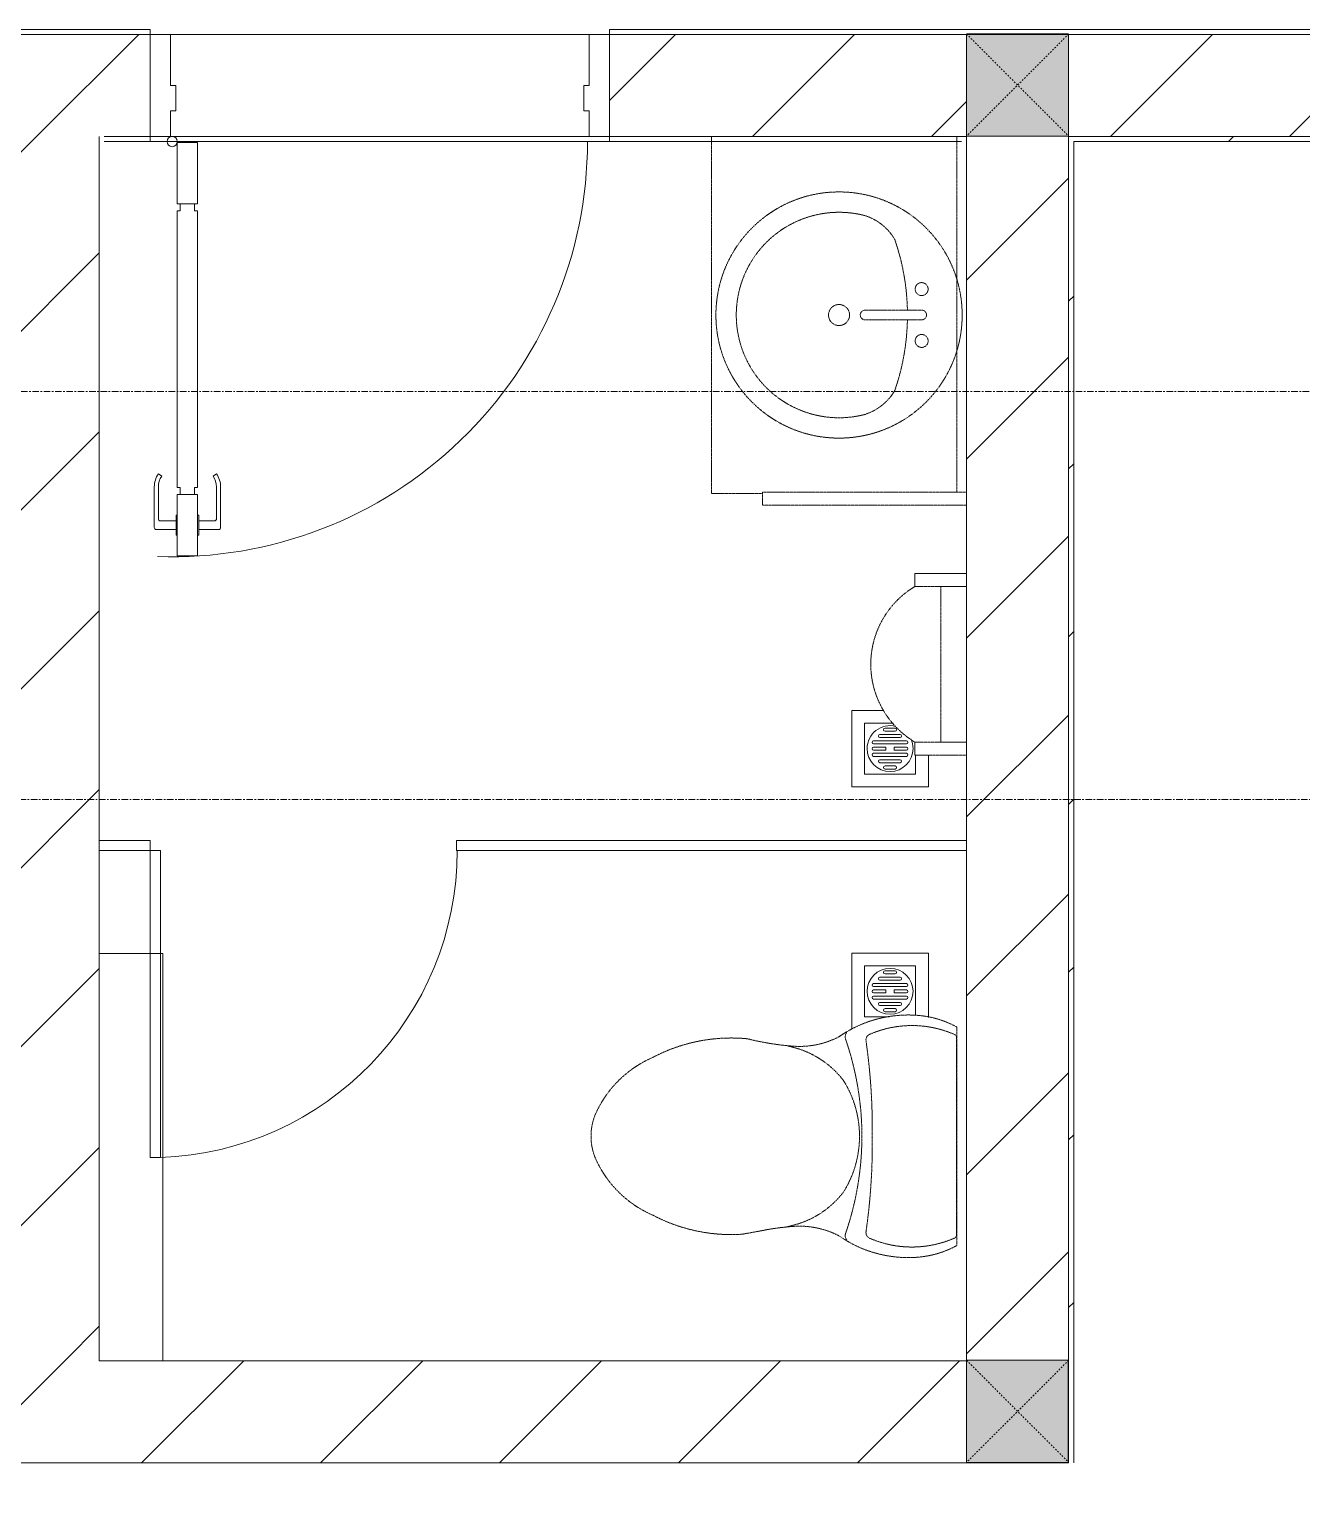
# Model space of a CAD drawing. Header units: millimetres. Extents: x 5121 to 246734, y -48180 to 129206.
# Drawn here: x 102991 to 105484, y 43170 to 46047 of the extents above; entities that cross this region are included whole.
import ezdxf

# ---------------------------------------------------------------- set-up
doc = ezdxf.new("R2010")
doc.units = ezdxf.units.MM
for name, pattern in [('Dash', [6, 3, -3]), ('Dash Lines _By Others_ 2', [1.2, 0.6, -0.6]), ('Grid Line', [22.225, 12.7, -3.175, 3.175, -3.175])]:
    doc.linetypes.add(name, pattern=pattern)
for name, color, linetype, lineweight in [('0-1', 7, 'Continuous', 5), ('A-CLNG-PATT', 13, 'Continuous', 9), ('A-DETL-GENF', 92, 'Continuous', 9), ('A-DOOR', 31, 'Continuous', 9), ('A-FLOR', 192, 'Continuous', 9), ('A-WALL', 113, 'Continuous', 9), ('A-WALL-1', 250, 'Continuous', 18), ('A-WALL-FNSH-1', 50, 'Continuous', 9), ('A-WALL-PATT-3', 111, 'Continuous', 9), ('G-IMPT', 8, 'Continuous', 9), ('I-WALL', 2, 'Continuous', 9), ('M-EQPM', 50, 'Continuous', 9), ('P-SANR-FIXT-3', 6, 'Dash Lines _By Others_ 2', 9), ('S-BEAM-1', 50, 'Continuous', 9), ('S-COLS', 52, 'Continuous', 9), ('S-COLS-1', 7, 'Continuous', 5), ('S-COLS-5', 52, 'Continuous', 25), ('S-COLS-6', 52, 'Dash', 9), ('S-COLS-HDLN', 52, 'Dash', 9), ('S-GRID-1', 1, 'Grid Line', 9)]:
    doc.layers.add(name, color=color, linetype=linetype, lineweight=lineweight)
pattern_1 = [(45, (0, 0), (-175.3625, 175.3625), [])]
pattern_2 = [(45, (0, 0), (-164.40233, 164.40233), [])]

# ---------------------------------------------------------------- blocks, each defined once
blk = doc.blocks.new('NCV_TKTC_KET CAU_rvt-1-TKCS_MB TỔNG THỂ TẦNG 1')
at = {"layer": 'S-BEAM-1'}
for p in [(103127.6, 44235.3), (103252.4, 43436.9)]:
    blk.add_line(p, (103252.4, 44235.3), dxfattribs=at)
blk = doc.blocks.new('THU NUOC - THU NUOC-1836407-TKCS_MB TỔNG THỂ TẦNG 1')
at = {"layer": 'M-EQPM'}
for p, q in [((83.7, -79.4), (83.7, 70)), ((-66.3, 46.6), (-66.3, -79.4)), ((-41.3, 42.4), (-41.3, -54.4)), ((-1.1, 35.6), (18.5, 35.6)), ((18.5, 29.6), (-1.1, 29.6)), ((58.7, 45.6), (10.3, 45.6)), ((58.7, -54.4), (58.7, 45.6)), ((-23.3, 10.8), (40.9, 10.8)), ((40.9, 4.8), (-23.3, 4.8)), ((-11, 23.3), (28.5, 23.3)), ((28.5, 17.3), (-11, 17.3)), ((-23.3, -1.2), (0.7, -1.2)), ((0.7, -7.2), (-23.3, -7.2)), ((-23.3, -13.6), (40.9, -13.6)), ((40.9, -19.6), (-23.3, -19.6)), ((-11, -26.1), (28.5, -26.1)), ((0.7, -1.2), (0.7, -7.2)), ((16.7, -1.2), (40.9, -1.2)), ((16.7, -7.2), (16.7, -1.2)), ((40.9, -7.2), (16.7, -7.2)), ((-41.3, -54.4), (58.7, -54.4)), ((28.5, -32.1), (-11, -32.1)), ((-1.1, -38.5), (18.5, -38.5)), ((18.5, -44.5), (-1.1, -44.5)), ((-66.3, -79.4), (83.7, -79.4))]:
    blk.add_line(p, q, dxfattribs=at)
for centre, radius, start, end in [((8.7, -4.4), 45, 0, 180), ((8.7, -4.4), 45, 0, 180), ((-1.1, 32.6), 3, 90, 270), ((18.5, 32.6), 3, 270, 90), ((-23.3, 7.8), 3, 90, 270), ((-11, 20.3), 3, 90, 270), ((28.5, 20.3), 3, 270, 90), ((40.9, 7.8), 3, 270, 90), ((8.7, -4.4), 45, 180, 360), ((8.7, -4.4), 45, 180, 360), ((-23.3, -4.2), 3, 90, 270), ((-23.3, -16.6), 3, 90, 270), ((-11, -29.1), 3, 90, 270), ((28.5, -29.1), 3, 270, 90), ((40.9, -4.2), 3, 270, 90), ((40.9, -16.6), 3, 270, 90), ((-1.1, -41.5), 3, 90, 270), ((18.5, -41.5), 3, 270, 90)]:
    blk.add_arc(centre, radius, start, end, dxfattribs=at)
blk = doc.blocks.new('TKTC_XREF_251221_MB TANG 1 - TKTC_XREF_260130_MB TANG 1_dwg-4202109-TKCS_MB TỔNG THỂ TẦNG 1')
at = {"layer": 'G-IMPT'}
blk.add_line((-99064.1, -355309.7), (-99884.1, -355309.7), dxfattribs=at)
blk = doc.blocks.new('TKTC_XREF_251221_MB TANG 1 - TKTC_XREF_251221_MB TANG 1-2038492-TKCS_MB TỔNG THỂ TẦNG 1')
blk.add_blockref('TKTC_XREF_251221_MB TANG 1 - TKTC_XREF_260130_MB TANG 1_dwg-4202109-TKCS_MB TỔNG THỂ TẦNG 1', (169499.1, 384109.7))
blk = doc.blocks.new('DOOR_CW_01 CANH MO-PANEL KINH - DIG_04-900x2200-CỬA NHÔM KÍNH-2408600-TKCS_MB TỔNG THỂ TẦNG 1')
at = {"layer": 'A-DETL-GENF'}
for p, q in [((-397, -232), (-397, -112)), ((-397, -112), (-357, -112)), ((-357, -112), (-357, -232)), ((-357, -232), (-397, -232)), ((-397, -246), (-391, -246)), ((-397, -788), (-397, -246)), ((-391, -246), (-391, -232)), ((-391, -232), (-363, -232)), ((-363, -232), (-363, -246)), ((-357, -246), (-363, -246)), ((-357, -246), (-357, -788)), ((-433.9, -761.2), (-427.3, -765.8)), ((-320.1, -761.2), (-326.7, -765.8)), ((-442, -787), (-442, -866.5)), ((-434, -849.5), (-434, -787)), ((-397, -788), (-391, -788)), ((-357, -802), (-397, -802)), ((-397, -802), (-397, -922)), ((-391, -802), (-391, -788)), ((-363, -802), (-391, -802)), ((-357, -788), (-363, -788)), ((-363, -788), (-363, -802)), ((-357, -922), (-357, -802)), ((-320, -849.5), (-320, -787)), ((-312, -787), (-312, -866.5)), ((-399, -853.5), (-430, -853.5)), ((-399, -842.2), (-399, -881.8)), ((-397, -842.2), (-399, -842.2)), ((-397, -842.2), (-397, -881.8)), ((-357, -842.2), (-357, -881.8)), ((-357, -842.2), (-355, -842.2)), ((-355, -842.2), (-355, -881.8)), ((-355, -853.5), (-324, -853.5)), ((-399, -870.5), (-438, -870.5)), ((-399, -881.8), (-397, -881.8)), ((-355, -881.8), (-357, -881.8)), ((-355, -870.5), (-316, -870.5)), ((-397, -922), (-357, -922))]:
    blk.add_line(p, q, dxfattribs=at)
blk.add_circle((-407, -110), 10, dxfattribs=at)
for centre, radius, start, end in [((-407, -110), 814, 268, 0), ((-397, -787), 45, 145, 180), ((-397, -787), 37, 145, 180), ((-357, -787), 37, 0, 35), ((-357, -787), 45, 360, 35), ((-430, -849.5), 4, 180, 270), ((-324, -849.5), 4, 270, 0), ((-438, -866.5), 4, 180, 270), ((-316, -866.5), 4, 270, 0)]:
    blk.add_arc(centre, radius, start, end, dxfattribs=at)
at = {"layer": 'A-DOOR'}
for p, q in [((-450, -100), (-450, 100)), ((-450, 100), (-410, 100)), ((-410, 100), (-410, 0)), ((410, 0), (410, 100)), ((410, 100), (450, 100)), ((450, 100), (450, -100)), ((-410, 0), (-400, 0)), ((-400, 0), (-400, -50)), ((400, 0), (410, 0)), ((400, -50), (400, 0)), ((-410, -50), (-410, -100)), ((-400, -50), (-410, -50)), ((410, -50), (400, -50)), ((410, -100), (410, -50)), ((-410, -100), (-450, -100)), ((-407, -100), (-382, -100)), ((450, -100), (410, -100))]:
    blk.add_line(p, q, dxfattribs=at)
blk = doc.blocks.new('TOILET - TOILET-761241-TKCS_MB TỔNG THỂ TẦNG 1')
at = {"layer": 'P-SANR-FIXT-3'}
for p, q in [((214.2, -19.1), (-214.2, -19.1)), ((194, -19.9), (-194, -19.9)), ((-171.7, -330.3), (-178.6, -355.5)), ((171.7, -330.3), (178.6, -355.5))]:
    blk.add_line(p, q, dxfattribs=at)
for centre, radius, start, end in [((-46.1, -111.1), 191.6, 151.2809, 176.4513), ((-9.8, -107.2), 207.3, 156.2862, 203.7138), ((-193.7, -26.4), 6.48, 92.3168, 156.2862), ((193.7, -26.4), 6.48, 23.7138, 87.6832), ((9.8, -107.2), 207.3, 336.2862, 23.7138), ((46.1, -111.1), 191.6, 3.5487, 28.7191), ((1.9, -114.1), 239.7, 176.4513, 195.2961), ((-1.9, -114.1), 239.7, 344.7039, 3.5487), ((-4, -115.7), 233.6, 195.2961, 215.2147), ((-189.1, -185.5), 11.7, 205.4105, 277.5788), ((178.9, -2951.3), 2778.4, 97.2351, 97.5788), ((-14.3, -1400.4), 1215.6, 90.3974, 97.407), ((0, -3462.8), 3278, 89.6026, 90.3974), ((14.3, -1400.4), 1215.6, 82.593, 89.6026), ((-178.9, -2951.3), 2778.4, 82.4212, 82.7649), ((189.1, -185.5), 11.7, 262.4212, 334.5895), ((4, -115.7), 233.6, 324.7853, 344.7039), ((0.6, -792.1), 586.9, 95.8322, 108.9927), ((0, -416), 206.1, 90, 122.0732), ((0, -786.7), 581.5, 84.1678, 95.8322), ((0, -416), 206.1, 57.9268, 90), ((-0.6, -792.1), 586.9, 71.0073, 84.1678), ((-195, -224.1), 13.8, 230.6724, 288.9927), ((-343.5, -327.4), 167.3, 355.4559, 27.38), ((-0.4, -384), 179.5, 127.4036, 162.5964), ((0.4, -384), 179.5, 17.4036, 52.5964), ((343.5, -327.4), 167.3, 152.62, 184.5441), ((195, -224.1), 13.8, 251.0073, 309.3276), ((-719.2, -297.5), 544.3, 346.0536, 355.4559), ((719.2, -297.5), 544.3, 184.5441, 190.2879), ((-1948.3, -805.1), 2171.2, 9.681, 10.8949), ((137.1, -461.2), 329.8, 174.3487, 207.6878), ((-137.1, -461.2), 329.8, 332.3122, 3.6835), ((45.1, -528.6), 217.6, 203.2216, 244.7718), ((-45.1, -528.6), 217.6, 295.2282, 336.7784), ((0, -624.4), 111.7, 244.7718, 295.2282)]:
    blk.add_arc(centre, radius, start, end, dxfattribs=at)
blk = doc.blocks.new('M_Single-Flush1 - D7-600x2000-764443-TKCS_MB TỔNG THỂ TẦNG 1')
at = {"layer": 'A-DOOR'}
for p, q in [((280, 10), (280, 611.4)), ((300, 611.4), (280, 611.4)), ((300, 10), (300, 611.4)), ((300, 10), (280, 10))]:
    blk.add_line(p, q, dxfattribs=at)
blk.add_arc((300, 10), 601.7, 91.9048, 180, dxfattribs=at)
blk = doc.blocks.new('Bồn tiểu đứng - Bồn tiểu đứng-2409637-TKCS_MB TỔNG THỂ TẦNG 1')
at = {"layer": 'P-SANR-FIXT-3'}
for p, q in [((12.7, -100), (-12.7, -100)), ((-12.7, -100), (-12.7, -500)), ((12.7, -500), (12.7, -100)), ((-12.7, -500), (12.7, -500))]:
    blk.add_line(p, q, dxfattribs=at)
blk = doc.blocks.new('Urinal _1_ - Urinal _1_-2409638-TKCS_MB TỔNG THỂ TẦNG 1')
at = {"layer": 'P-SANR-FIXT-3'}
for p, q in [((-286.9, -100), (69.2, -100)), ((-286.9, -201.6), (-286.9, -100)), ((-286.9, -100), (-286.9, -201.6)), ((-261.5, -100), (-286.9, -100)), ((-261.5, -150.8), (-261.5, -100)), ((-261.5, -100), (43.3, -100)), ((-261.5, -201.6), (-261.5, -100)), ((43.3, -100), (43.3, -150.8)), ((43.3, -201.6), (43.3, -100)), ((43.3, -100), (69.2, -100)), ((69.2, -100), (69.2, -201.6)), ((69.2, -100), (69.2, -201.6)), ((43.3, -150.8), (-261.5, -150.8)), ((-261.5, -201.6), (-286.9, -201.6)), ((-286.9, -201.6), (-261.5, -201.6)), ((69.2, -201.6), (43.3, -201.6)), ((69.2, -201.6), (43.3, -201.6))]:
    blk.add_line(p, q, dxfattribs=at)
blk.add_arc((-109.1, -110), 177.8, 211.0027, 328.9973, dxfattribs=at)
blk.add_arc((-109.1, -110), 177.8, 211.0027, 328.9973, dxfattribs=at)
blk = doc.blocks.new('lavabo 1 sink - 600mm x 2400mm Long-2416881-TKCS_MB TỔNG THỂ TẦNG 1')
at = {"layer": 'P-SANR-FIXT-3'}
for p, q in [((-416.1, 600), (-1116.1, 600)), ((-1116.1, 600), (-1116.1, 500)), ((-416.1, 100), (-416.1, 600)), ((-416.1, 119), (-1113.4, 119)), ((-1113.4, 100), (-416.1, 100))]:
    blk.add_line(p, q, dxfattribs=at)
blk = doc.blocks.new('Sink - Vanity - Round1 - Basin 2-763242-TKCS_MB TỔNG THỂ TẦNG 1')
at = {"layer": 'P-SANR-FIXT-3'}
for p, q in [((87.1, 247.1), (87.1, 136.3)), ((106.2, 247.1), (106.2, 136.3))]:
    blk.add_line(p, q, dxfattribs=at)
for centre, radius, start, end in [((96.7, 85.2), 241.3, 360, 180), ((45.9, 247.1), 12.7, 360, 180), ((147.5, 247.1), 12.7, 360, 180), ((45.9, 247.1), 12.7, 180, 360), ((96.7, 247.1), 9.52, 360, 180), ((147.5, 247.1), 12.7, 180, 0), ((96.7, -233), 452.3, 91.2067, 109.2086), ((96.7, -233), 452.3, 70.7914, 88.7933), ((1.4, 104.3), 104.5, 120.7927, 162.1904), ((191.9, 104.3), 104.5, 17.8096, 59.2073), ((96.7, 85.2), 201.4, 165.3071, 14.6929), ((96.7, 136.3), 9.52, 180, 360), ((96.7, 85.2), 20.6, 360, 180), ((96.7, 85.2), 241.3, 180, 360), ((96.7, 85.2), 20.6, 180, 360)]:
    blk.add_arc(centre, radius, start, end, dxfattribs=at)
blk = doc.blocks.new('THU NUOC - THU NUOC-V349-TKCS_MB TỔNG THỂ TẦNG 1')
at = {"layer": 'M-EQPM'}
for p, q in [((-66.3, 70.6), (-66.3, 8.6)), ((83.7, 70.6), (-66.3, 70.6)), ((83.7, -79.4), (83.7, 70.6)), ((58.7, 45.6), (-41.3, 45.6)), ((-41.3, 45.6), (-41.3, 8.6)), ((-1.1, 35.6), (18.5, 35.6)), ((18.5, 29.6), (-1.1, 29.6)), ((58.7, -54.4), (58.7, 45.6)), ((-23.3, 10.8), (40.9, 10.8)), ((40.9, 4.8), (-23.3, 4.8)), ((-11, 23.3), (28.5, 23.3)), ((28.5, 17.3), (-11, 17.3)), ((-23.3, -1.2), (0.7, -1.2)), ((0.7, -7.2), (-23.3, -7.2)), ((-23.3, -13.6), (40.9, -13.6)), ((40.9, -19.6), (-23.3, -19.6)), ((-11, -26.1), (28.5, -26.1)), ((0.7, -1.2), (0.7, -7.2)), ((16.7, -1.2), (40.9, -1.2)), ((16.7, -7.2), (16.7, -1.2)), ((40.9, -7.2), (16.7, -7.2)), ((28.5, -32.1), (-11, -32.1)), ((-1.1, -38.5), (18.5, -38.5)), ((18.5, -44.5), (-1.1, -44.5)), ((2.7, -54.4), (58.7, -54.4)), ((20.9, -79.4), (83.7, -79.4))]:
    blk.add_line(p, q, dxfattribs=at)
for centre, radius, start, end in [((8.7, -4.4), 45, 0, 180), ((8.7, -4.4), 45, 0, 180), ((-1.1, 32.6), 3, 90, 270), ((18.5, 32.6), 3, 270, 90), ((-23.3, 7.8), 3, 90, 270), ((-11, 20.3), 3, 90, 270), ((28.5, 20.3), 3, 270, 90), ((40.9, 7.8), 3, 270, 90), ((8.7, -4.4), 45, 180, 205.5254), ((8.7, -4.4), 45, 180, 205.5254), ((-23.3, -4.2), 3, 90, 270), ((-23.3, -16.6), 3, 90, 270), ((-11, -29.1), 3, 90, 270), ((8.7, -4.4), 45, 256.0473, 360), ((8.7, -4.4), 45, 256.0473, 360), ((28.5, -29.1), 3, 270, 90), ((40.9, -4.2), 3, 270, 90), ((40.9, -16.6), 3, 270, 90), ((-1.1, -41.5), 3, 90, 270), ((18.5, -41.5), 3, 270, 90)]:
    blk.add_arc(centre, radius, start, end, dxfattribs=at)
blk = doc.blocks.new('G1_SOF - BO TRU - 200x200-3050151-TKCS_MB TỔNG THỂ TẦNG 1')
at = {"layer": 'S-COLS-HDLN'}
for p, q in [((-100, 100), (100, -100)), ((100, 100), (-100, -100))]:
    blk.add_line(p, q, dxfattribs=at)

msp = doc.modelspace()

# ---------------------------------------------------------------- hatches: boundary and pattern name
at = {"layer": 'A-CLNG-PATT'}
h = msp.add_hatch(dxfattribs=at)
h.set_pattern_fill('FP_16', color=256, style=0, pattern_type=2)
h.set_pattern_definition([(37.5, (0, 0), (-25.1975, 770.728), [10.394, -597.605, 10.394, -669.605, -649.999]), (37.5, (0, 0), (-25.1975, 770.728), [-1287.997, 10.394, -639.605]), (7.5, (0, 0), (707.909, 1128.856), [10.394, -317.606, 10.394, -537.605, -210]), (7.5, (0, 0), (707.909, 1128.856), [-875.998, 10.394, -199.606]), (327.5, (-492, 0), (1245.6545, 2.264), [10.394, -189.606, 10.394, -709.605, -939.998]), (327.5, (-492, 0), (1245.6545, 2.264), [-919.998, 10.394, -929.604]), (317.5, (-492, 0), (1202.449, 351.069), [10.394, -89.606, 10.394, -461.605, -539.999]), (317.5, (-492, 0), (1202.449, 351.069), [-571.999, 10.394, -529.605])])
h.paths.add_polyline_path([(118502.5, 19718.9), (118502.6, 19718.9), (118502.5, 19725.3)])
h.paths.add_polyline_path([(42302.4, 28736.9), (42302.6, 28737), (42302.4, 28737.2)])
h.paths.add_polyline_path([(77527.6, 32737.4), (77537.6, 32737.4), (77537.6, 32746.9), (78852.6, 32746.9), (78852.6, 33335.3), (77527.6, 33335.3), (77527.6, 32746.9)])
h.paths.add_polyline_path([(79966.8, 32746.9), (80352.6, 32746.9), (80352.6, 33335.3), (79052.6, 33335.3), (79052.6, 32746.9), (79203.3, 32746.9)])
h.paths.add_polyline_path([(77532.6, 33535.3), (77532.6, 33536.9), (77527.6, 33535.3)])
h.paths.add_polyline_path([(98652.5, 41336.9), (98652.6, 41336.9), (98652.5, 41898.5)])
h.paths.add_polyline_path([(104827.6, 43237.7), (104827.6, 43237.7), (104827.6, 43284.4)])
at = {"layer": 'A-WALL-PATT-3'}
h = msp.add_hatch(dxfattribs=at)
h.set_pattern_fill('FP_1', color=256, style=0, pattern_type=2)
h.set_pattern_definition(pattern_1)
h.paths.add_polyline_path([(103227.6, 45836.9), (103227.6, 46036.9), (102827.6, 46036.9), (102827.6, 45836.9), (103137.6, 45836.9)])
h.paths.add_polyline_path([(104556.8, 45836.9), (104827.6, 45837.7), (104827.6, 46036.9), (104127.6, 46036.9), (104127.6, 45836.9)])
h.paths.add_polyline_path([(100127.6, 45836.9), (101927.6, 45836.9), (101927.6, 46036.9), (99977.6, 46036.9), (99977.6, 45836.9), (99987.6, 45836.9)])
h = msp.add_hatch(dxfattribs=at)
h.set_pattern_fill('FP_1', color=256, style=0, pattern_type=2)
h.set_pattern_definition(pattern_1)
h.paths.add_polyline_path([(116252.6, 45836.9), (116252.6, 46036.9), (112352.6, 46036.9), (112352.6, 45836.9), (116244.4, 45836.9)])
h.paths.add_polyline_path([(109073.4, 45836.9), (109252.6, 45836.9), (109252.6, 46036.9), (107927.6, 46036.9), (107927.6, 45836.9), (108836.1, 45836.9)])
h.paths.add_polyline_path([(105027.6, 45836.9), (106227.6, 45836.9), (106227.6, 46036.9), (105027.6, 46036.9), (105027.6, 45837.7)])
h.paths.add_polyline_path([(112152.6, 45836.9), (112152.6, 46036.9), (109452.6, 46036.9), (109452.6, 45836.9), (112052.6, 45836.9)])
h = msp.add_hatch(dxfattribs=at)
h.set_pattern_fill('FP_1', color=256, style=0, pattern_type=2)
h.set_pattern_definition(pattern_1)
h.paths.add_polyline_path([(103127.6, 43436.9), (103127.6, 45836.9), (102927.6, 45836.9), (102927.6, 43436.9), (103052.4, 43436.9)])
h = msp.add_hatch(dxfattribs=at)
h.set_pattern_fill('FP_1', color=256, style=0, pattern_type=2)
h.set_pattern_definition(pattern_1)
h.paths.add_polyline_path([(105027.6, 43437.7), (105026.8, 45837.7), (104827.6, 45836.9), (104827.6, 43437.7)])
h = msp.add_hatch(dxfattribs=at)
h.set_pattern_fill('FP_43', color=256, style=0, pattern_type=2)
h.set_pattern_definition(pattern_2)
h.paths.add_polyline_path([(105027.6, 45826.9), (106227.6, 45826.9), (106227.6, 45836.9), (105027.6, 45836.9)])
h.paths.add_polyline_path([(116244.4, 45826.9), (116252.6, 45826.9), (116252.6, 45836.9), (107927.6, 45836.9), (107927.6, 45826.9), (116242.6, 45826.9)])
h = msp.add_hatch(dxfattribs=at)
h.set_pattern_fill('FP_43', color=256, style=0, pattern_type=2)
h.set_pattern_definition(pattern_2)
h.paths.add_polyline_path([(105037.6, 43236.9), (105037.6, 45826.9), (105027.6, 45826.9), (105027.6, 43236.9)])
h = msp.add_hatch(dxfattribs=at)
h.set_pattern_fill('FP_1', color=256, style=0, pattern_type=2)
h.set_pattern_definition(pattern_1)
h.paths.add_polyline_path([(100403, 43236.9), (104827.6, 43237.7), (104827.6, 43436.9), (100052.6, 43436.9), (100052.6, 43236.9), (100378, 43236.9)])
at = {"layer": 'S-COLS-1'}
for points in [[(105027.6, 45837.7), (105027.6, 46036.9), (104827.6, 46036.9), (104827.6, 45837.7)], [(104827.6, 43237.7), (105027.6, 43237.7), (105027.6, 43437.7), (104827.6, 43436.9), (104827.6, 43284.4)]]:
    msp.add_hatch(color=256, dxfattribs=at).paths.add_polyline_path(points)

# ---------------------------------------------------------------- linework, layer by layer
at = {"layer": 'A-FLOR'}
msp.add_line((103267.6, 46036.9), (104087.6, 46036.9), dxfattribs=at)
at = {"layer": 'A-WALL'}
for p, q in [((104827.6, 45837.7), (104827.6, 46036.9)), ((105027.6, 46036.9), (105027.6, 45837.7)), ((103137.6, 45836.9), (103227.6, 45836.9)), ((104127.6, 45836.9), (104817.6, 45836.9)), ((105027.6, 45837.7), (104827.6, 45837.7)), ((105027.6, 45836.9), (106227.6, 45836.9)), ((103127.6, 44456.9), (103127.6, 44436.9)), ((104827.6, 44436.9), (104827.6, 44456.9)), ((104827.6, 43437.7), (105027.6, 43437.7)), ((104827.6, 43237.7), (104827.6, 43436.9)), ((105027.6, 43237.7), (104827.6, 43237.7))]:
    msp.add_line(p, q, dxfattribs=at)
at = {"layer": 'A-WALL-1'}
for p, q in [((103227.6, 46036.9), (102827.6, 46036.9)), ((104127.6, 46036.9), (104827.6, 46036.9)), ((106227.6, 46036.9), (105027.6, 46036.9)), ((103127.6, 44456.9), (103127.6, 45836.9)), ((103137.6, 45826.9), (103227.6, 45826.9)), ((103227.6, 45826.9), (103227.6, 45836.9)), ((104127.6, 45836.9), (104127.6, 45826.9)), ((104127.6, 45826.9), (104817.6, 45826.9)), ((104817.6, 45836.9), (104827.6, 45836.9)), ((104827.6, 45836.9), (104827.6, 45139.6)), ((105027.6, 45836.9), (105027.6, 43236.9)), ((105037.6, 45826.9), (106227.6, 45826.9)), ((105037.6, 43236.9), (105037.6, 45826.9)), ((104827.6, 45114.2), (104827.6, 44980)), ((104827.6, 44623.9), (104827.6, 44456.9)), ((103227.6, 44456.9), (103127.6, 44456.9)), ((103227.6, 44436.9), (103227.6, 44456.9)), ((104827.6, 44456.9), (103827.6, 44456.9)), ((103827.6, 44456.9), (103827.6, 44436.9)), ((103127.6, 43436.9), (103127.6, 44436.9)), ((103127.6, 44436.9), (103227.6, 44436.9)), ((103827.6, 44436.9), (104827.6, 44436.9)), ((104827.6, 44436.9), (104827.6, 43437.7)), ((104827.6, 43436.9), (103127.6, 43436.9)), ((100052.6, 43236.9), (105027.6, 43236.9))]:
    msp.add_line(p, q, dxfattribs=at)
at = {"layer": 'A-WALL-FNSH-1'}
for p, q in [((103227.6, 46046.9), (102827.6, 46046.9)), ((103227.6, 46036.9), (103227.6, 46046.9)), ((106227.6, 46046.9), (104127.6, 46046.9)), ((104127.6, 46046.9), (104127.6, 46036.9)), ((104827.6, 46036.9), (105027.6, 46036.9))]:
    msp.add_line(p, q, dxfattribs=at)
at = {"layer": 'I-WALL'}
for p, q in [((104127.6, 45826.9), (103227.6, 45826.9)), ((103267.6, 45836.9), (104087.6, 45836.9))]:
    msp.add_line(p, q, dxfattribs=at)
at = {"layer": 'S-COLS'}
for p, q in [((104827.6, 46036.9), (104827.6, 45837.7)), ((105027.6, 45837.7), (105027.6, 46036.9)), ((104827.6, 45837.7), (105027.6, 45837.7)), ((105027.6, 43437.7), (104827.6, 43437.7)), ((104827.6, 43436.9), (104827.6, 43237.7)), ((104827.6, 43237.7), (105027.6, 43237.7))]:
    msp.add_line(p, q, dxfattribs=at)
at = {"layer": 'S-COLS-5'}
for p, q in [((105027.6, 46037.7), (104827.6, 46037.7)), ((104827.6, 46037.7), (104827.6, 46036.9)), ((105027.6, 46036.9), (105027.6, 46037.7)), ((104827.6, 43437.7), (104827.6, 43436.9)), ((105027.6, 43237.7), (105027.6, 43437.7))]:
    msp.add_line(p, q, dxfattribs=at)
at = {"layer": 'S-GRID-1'}
for p, q in [((129301.8, 45336.9), (31601.8, 45336.9)), ((125364.8, 44536.9), (35538.8, 44536.9))]:
    msp.add_line(p, q, dxfattribs=at)

# ---------------------------------------------------------------- block references
at = {"layer": '0-1'}
msp.add_blockref('NCV_TKTC_KET CAU_rvt-1-TKCS_MB TỔNG THỂ TẦNG 1', (0, 0), dxfattribs=at)
at = {"layer": 'A-DOOR'}
msp.add_blockref('DOOR_CW_01 CANH MO-PANEL KINH - DIG_04-900x2200-CỬA NHÔM KÍNH-2408600-TKCS_MB TỔNG THỂ TẦNG 1', (103677.6, 45936.9), dxfattribs=at)
at = {"layer": 'A-DOOR', "rotation": 180}
msp.add_blockref('M_Single-Flush1 - D7-600x2000-764443-TKCS_MB TỔNG THỂ TẦNG 1', (103527.6, 44446.9), dxfattribs=at)
at = {"layer": 'M-EQPM'}
msp.add_blockref('TKTC_XREF_251221_MB TANG 1 - TKTC_XREF_251221_MB TANG 1-2038492-TKCS_MB TỔNG THỂ TẦNG 1', (33652.6, 17236.9), dxfattribs=at)
at = {"layer": 'M-EQPM', "rotation": 180}
for name, p in [('THU NUOC - THU NUOC-V349-TKCS_MB TỔNG THỂ TẦNG 1', (104686.3, 44632.5)), ('THU NUOC - THU NUOC-1836407-TKCS_MB TỔNG THỂ TẦNG 1', (104686.3, 44156.7))]:
    msp.add_blockref(name, p, dxfattribs=at)
at = {"layer": 'P-SANR-FIXT-3'}
for name, p, rotation in [('lavabo 1 sink - 600mm x 2400mm Long-2416881-TKCS_MB TỔNG THỂ TẦNG 1', (104927.6, 46253), 90), ('Sink - Vanity - Round1 - Basin 2-763242-TKCS_MB TỔNG THỂ TẦNG 1', (104492.4, 45583.6), 269.9999999999998), ('Bồn tiểu đứng - Bồn tiểu đứng-2409637-TKCS_MB TỔNG THỂ TẦNG 1', (104927.6, 45126.9), 270), ('Urinal _1_ - Urinal _1_-2409638-TKCS_MB TỔNG THỂ TẦNG 1', (104927.6, 44693.1), 270), ('TOILET - TOILET-761241-TKCS_MB TỔNG THỂ TẦNG 1', (104827.6, 43876.9), 269.9999999999996)]:
    msp.add_blockref(name, p, dxfattribs=dict(at, rotation=rotation))
at = {"layer": 'S-COLS-6'}
for p in [(104927.6, 45937.7), (104927.6, 43337.7)]:
    msp.add_blockref('G1_SOF - BO TRU - 200x200-3050151-TKCS_MB TỔNG THỂ TẦNG 1', p, dxfattribs=at)

doc.saveas('drawing.dxf')
